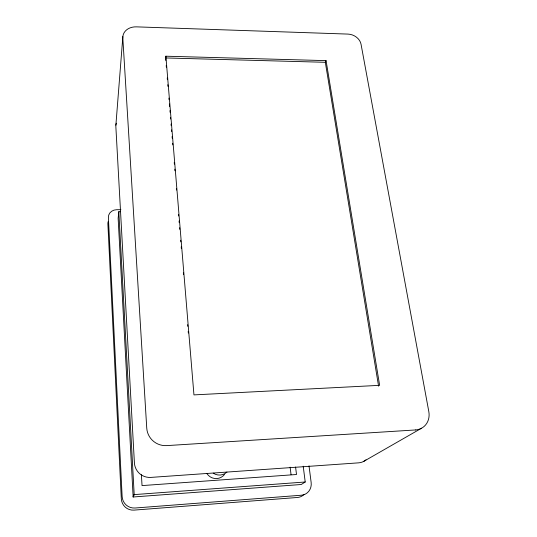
<?xml version="1.0" encoding="UTF-8"?>
<svg xmlns="http://www.w3.org/2000/svg" width="537" height="537" viewBox="0 0 537 537"><rect width="100%" height="100%" fill="white"/><g stroke="black" fill="none" stroke-linecap="round" stroke-linejoin="round"><path stroke-width="0.81" d="M115.878 125.208L122.852 36.55M120.483 211.679L118.811 211.692L118.14 218.304L133.149 496.987L301.244 484.502L305.217 481.998L303.21 466.217M165.685 57.372L165.866 56.204L326.06 60.627L379.632 385.338L193.951 394.896L165.866 56.204M133.136 496.765L134.176 494.389M133.149 496.987L134.19 494.611L118.811 211.692M378.585 386.17L325.321 62.299L326.06 60.627M363.791 461.343L421.552 428.224M134.19 494.611L305.217 481.998M120.892 209.678L116.71 209.712A8.746 7.746 8.7 0 0 108.387 217.532L122.127 496.47A12.472 12.19 -63.9 0 0 135.062 508.009L301.358 495.228A12.056 11.223 62.2 0 0 311.151 482.481L309.01 465.888M165.597 57.956L325.321 62.299M295.578 467.022L296.505 474.507L142.036 485.596L141.406 474.735M290.134 467.177L291.047 474.661M165.665 58.788L165.799 60.459M166.215 65.48L166.356 67.152M167.255 78.019L167.39 79.691M167.806 84.705L167.947 86.376M168.913 98.083L169.054 99.754M169.397 103.936L169.605 106.447M169.947 110.629L170.088 112.3M170.504 117.314L170.638 118.986M171.055 124L171.196 125.678M171.538 129.853L171.679 131.525M172.095 136.546L172.229 138.217M172.645 143.231L172.786 144.903M174.236 162.463L174.377 164.134M174.793 169.148L174.928 170.826M176.378 188.38L176.519 190.051M178.526 214.297L178.66 215.975M179.076 220.989L179.217 222.66M179.633 227.675L179.767 229.346M180.667 240.22L180.808 241.892M181.217 246.906L181.358 248.577M183.365 272.823L183.5 274.494M187.648 324.663L187.789 326.335M188.205 331.349L188.339 333.021M366.006 459.813A15.096 13.667 55.3 0 1 358.595 462.847L150.837 477.406A15.499 15.419 -58.8 0 1 134.404 462.887L115.851 126.571A12.297 10.364 11.2 0 1 116.314 123.221M108.226 221.486A8.612 7.646 8.5 0 0 107.89 223.963L121.315 498.772A12.264 11.975 -63.9 0 0 134.022 510.116L297.498 497.47A11.854 11.049 62.9 0 0 303.989 494.517M226.923 472.077A11.425 11.076 61.5 0 1 213.236 473.171M224.526 474.426A11.17 10.841 63.4 0 1 206.926 473.654M415.43 429.956L166.732 445.609A18.694 18.439 22 0 1 146.749 428.117L122.825 38.08A14.492 11.606 12.6 0 1 136.411 26.857L348.003 34.093A11.881 9.27 25 0 1 361.032 44.182L428.815 411.59A18.137 15.915 51.3 0 1 415.43 429.956"/></g></svg>
